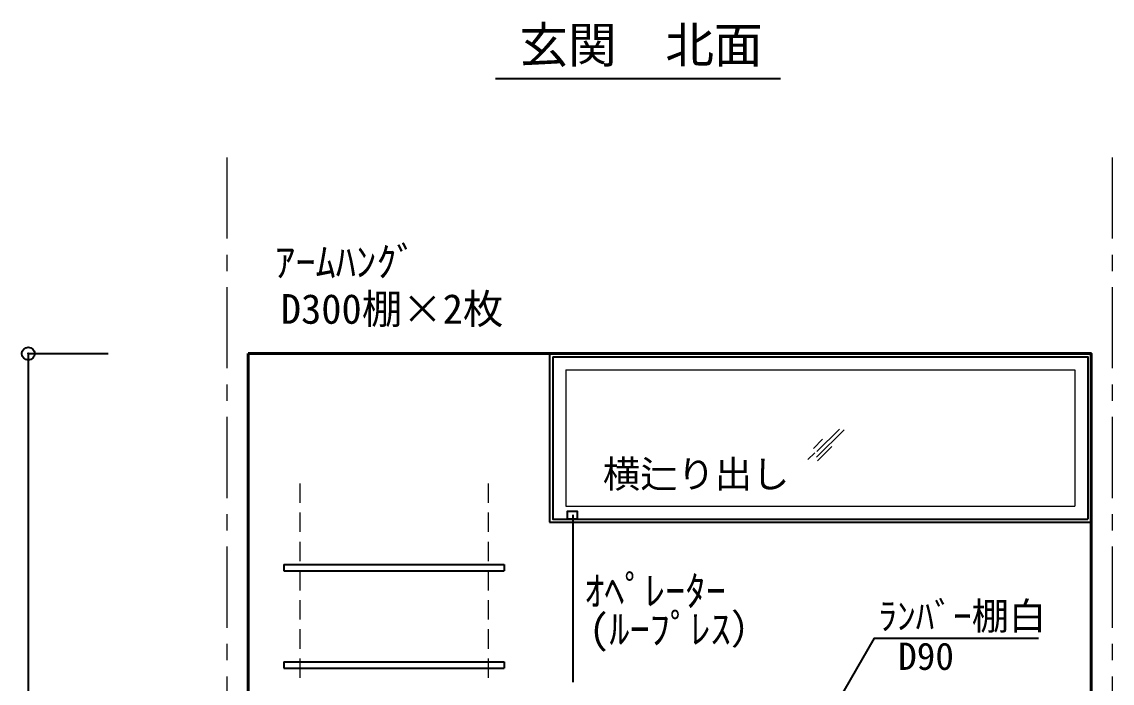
# Model space of a CAD drawing. Units: millimetres at full size, sheet at 1:50. Extents: x -31113 to 29332, y -20209 to 31249.
# Drawn here: x -16079 to -12716, y 287 to 2327 of the extents above; entities that cross this region are included whole.
import ezdxf
from ezdxf.enums import TextEntityAlignment as Align

# ---------------------------------------------------------------- set-up
doc = ezdxf.new("R2010")
doc.units = ezdxf.units.MM
doc.header["$LTSCALE"] = 50
doc.header["$PDMODE"] = 32
doc.header["$PDSIZE"] = 40
doc.linetypes.add('CHAIN1', pattern=[8, 5, -1, 1, -1])
doc.linetypes.add('DASHED1', pattern=[1.8, 1.2, -0.6])
for name, color, linetype, lineweight in [('B-1_通り芯・通り番号', 1, 'CHAIN1', 18), ('B-2_柱(黄)', 4, 'Continuous', 9), ('B-3_仕上線(黄)', 3, 'Continuous', 40), ('B-4_下地・間柱(水色)', 4, 'DASHED1', 9), ('B-5_サッシ・室内建具', 7, 'Continuous', 25), ('B-6_住宅設備・造作', 1, 'Continuous', 18), ('B-A_文字', 7, 'Continuous', 25), ('B-F_寸法・方位', 7, 'Continuous', 25)]:
    doc.layers.add(name, color=color, linetype=linetype, lineweight=lineweight)
doc.styles.add('ＭＳ ゴシック', font='')
doc.styles.get('ＭＳ ゴシック').set_extended_font_data('MS Gothic')

msp = doc.modelspace()

# ---------------------------------------------------------------- linework, layer by layer
at = {"layer": 'B-1_通り芯・通り番号'}
for p, q in [((-15445.89, 1908.04), (-15445.89, -1846.71)), ((-15445.89, 1908.04), (-15445.89, -1846.71)), ((-12715.89, 1908.04), (-12715.89, -1846.71)), ((-12715.89, 1908.04), (-12715.89, -1846.71))]:
    msp.add_line(p, q, dxfattribs=at)
at = {"layer": 'B-2_柱(黄)'}
for p, q in [((-13542.5, 1068.65), (-13627.48, 983.67)), ((-13557.02, 1070.8), (-13626.71, 1001.1)), ((-13609.18, 1039.07), (-13637.42, 1010.83)), ((-13580.68, 1016.49), (-13624.51, 972.66)), ((-13632.83, 997.67), (-13654.07, 976.43))]:
    msp.add_line(p, q, dxfattribs=at)
at = {"layer": 'B-3_仕上線(黄)'}
for p, q in [((-15380.89, 1303.29), (-15380.89, -1096.71)), ((-15380.89, 1303.29), (-15380.89, -1096.71)), ((-12780.89, 1303.29), (-12780.89, -1096.71))]:
    msp.add_line(p, q, dxfattribs=at)
msp.add_lwpolyline([(-15380.89, 1303.29), (-12780.89, 1303.29), (-12780.89, -1066.71)], dxfattribs=at)
at = {"layer": 'B-4_下地・間柱(水色)'}
for p, q in [((-15220.89, 903.29), (-15220.89, 303.29)), ((-14640.89, 903.29), (-14640.89, 303.29))]:
    msp.add_line(p, q, dxfattribs=at)
at = {"layer": 'B-5_サッシ・室内建具'}
msp.add_line((-14378.97, 806.54), (-14378.97, 290.42), dxfattribs=at)
msp.add_lwpolyline([(-14365.6, 793.11), (-14395.6, 793.11), (-14395.6, 817.11), (-14365.6, 817.11)], close=True, dxfattribs=at)
at = {"layer": 'B-6_住宅設備・造作', "color": 4, "lineweight": 9}
for p, q in [((-14400.89, 1253.29), (-14400.89, 833.29)), ((-14400.89, 1253.29), (-12830.89, 1253.29)), ((-12830.89, 1253.29), (-12830.89, 833.29)), ((-14400.89, 833.29), (-12830.89, 833.29))]:
    msp.add_line(p, q, dxfattribs=at)
at = {"layer": 'B-A_文字'}
for p, q in [((-15270.89, 653.29), (-14590.89, 653.29)), ((-15270.89, 653.29), (-15270.89, 633.29)), ((-14590.89, 653.29), (-14590.89, 633.29)), ((-15270.89, 633.29), (-14590.89, 633.29)), ((-15270.89, 353.29), (-14590.89, 353.29)), ((-15270.89, 353.29), (-15270.89, 333.29)), ((-14590.89, 353.29), (-14590.89, 333.29)), ((-15270.89, 333.29), (-14590.89, 333.29))]:
    msp.add_line(p, q, dxfattribs=at)
at = {"layer": 'B-F_寸法・方位'}
for p, q in [((-14617.5, 2151.5), (-13739.27, 2151.5)), ((-16058.64, 1303.29), (-16058.64, -1096.71)), ((-16058.64, 1303.29), (-15812.64, 1303.29)), ((-16058.64, 1303.29), (-16058.64, -1096.71)), ((-16058.64, 1303.29), (-15812.64, 1303.29)), ((-14450.89, 1303.29), (-14450.89, 783.29)), ((-12780.89, 1303.29), (-12780.89, 783.29)), ((-14450.89, 783.29), (-12780.89, 783.29))]:
    msp.add_line(p, q, dxfattribs=at)
for points in [[(-14440.89, 1293.29), (-14440.89, 793.29), (-12790.89, 793.29)], [(-14440.89, 1293.29), (-12790.89, 1293.29), (-12790.89, 793.29)], [(-13577.79, 202.98), (-13449.33, 425.48), (-12943.3, 425.48)]]:
    msp.add_lwpolyline(points, dxfattribs=at)
msp.add_point((-16058.64, 1303.29), dxfattribs=at)

# ---------------------------------------------------------------- texts
at = {"layer": 'B-A_文字', "style": 'ＭＳ ゴシック'}
for s, height, p in [('玄関\u3000北面', 110, (-14544.31, 2167.48)), ('ｱｰﾑﾊﾝｸﾞ', 91.64, (-15297.88, 1512.77)), ('D300棚×2枚', 91.64, (-15279.73, 1367.98)), ('横辷り出し', 84.31, (-14286.52, 864.27)), ('ｵﾍﾟﾚｰﾀｰ', 91.64, (-14344.62, 498.83)), ('ﾗﾝﾊﾞｰ棚白', 84.31, (-13436.79, 426.64)), ('(ﾙｰﾌﾟﾚｽ）', 91.64, (-14329.35, 380.42)), ('D90', 84.31, (-13376.02, 302.66))]:
    msp.add_text(s, height=height, dxfattribs=at).set_placement(p, align=Align.BOTTOM_LEFT)

doc.saveas('drawing.dxf')
